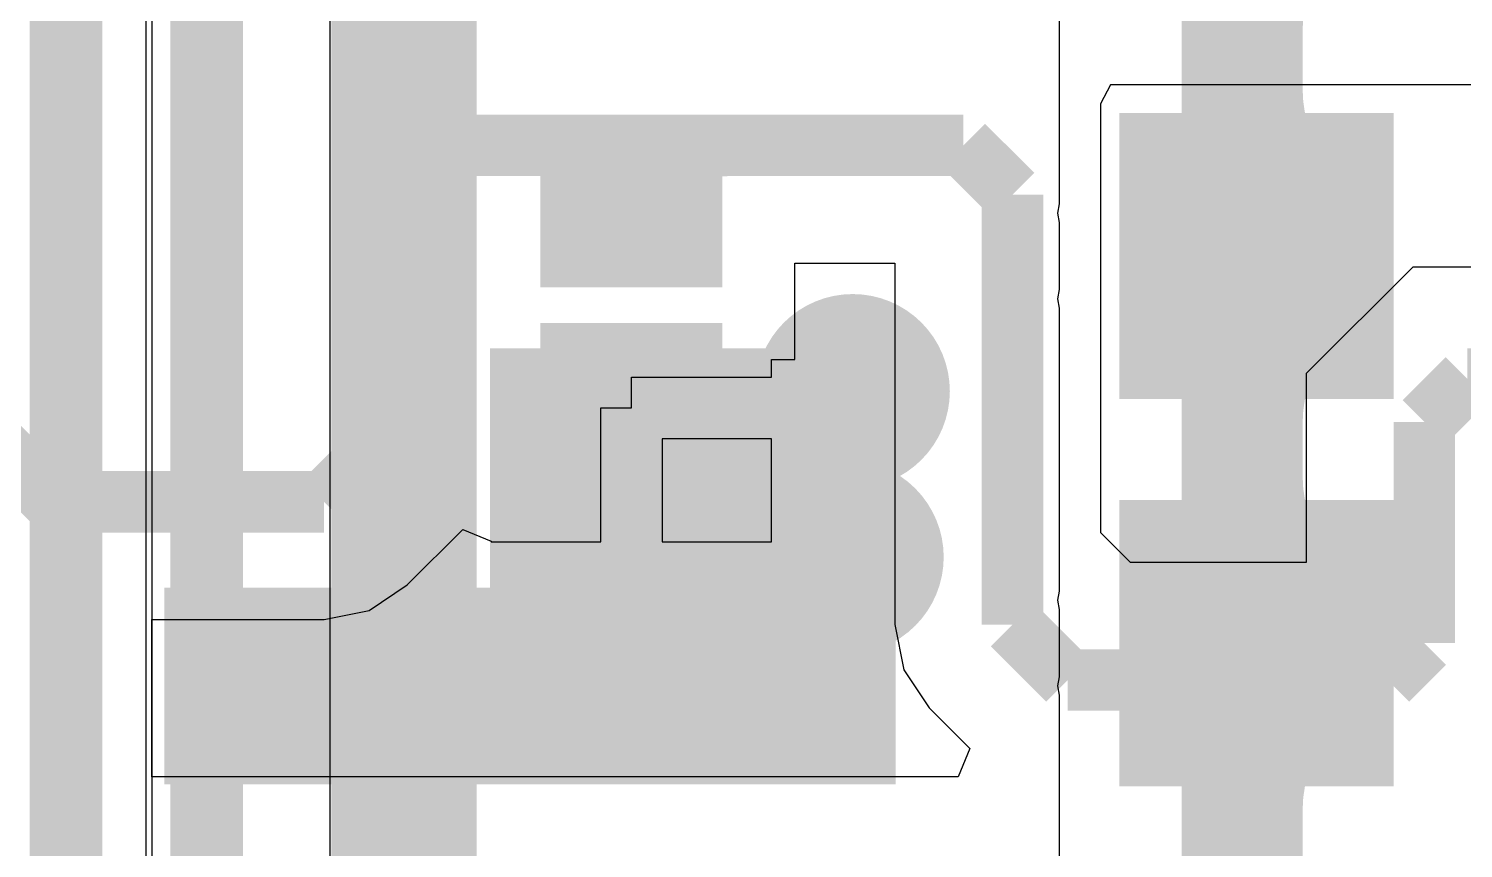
# Model space of a CAD drawing. Extents: x 56.2 to 141.8, y 48 to 96.4.
# Drawn here: x 84.3 to 90.23, y 81.73 to 85.12 of the extents above; entities that cross this region are included whole.
import ezdxf

# ---------------------------------------------------------------- set-up
doc = ezdxf.new("R2010")
doc.units = 0
doc.header["$MEASUREMENT"] = 0
for name, color, linetype in [('BOTTOMLAYER', 5, 'CONTINUOUS'), ('BOTTOMPASTE', 16, 'CONTINUOUS'), ('BOTTOMSOLDER', 6, 'CONTINUOUS'), ('MULTILAYER', 9, 'CONTINUOUS'), ('TOPLAYER', 1, 'CONTINUOUS'), ('TOPPASTE', 8, 'CONTINUOUS'), ('TOPSOLDER', 216, 'CONTINUOUS')]:
    doc.layers.add(name, color=color, linetype=linetype)

msp = doc.modelspace()

# ---------------------------------------------------------------- linework, layer by layer
at = {"layer": 'BOTTOMLAYER'}
for p, q in [((84.8106, 87.63), (84.8106, 71.8312)), ((88.772002, 84.883056), (88.729858, 84.804212)), ((92.273257, 84.883056), (88.772002, 84.883056)), ((88.729858, 84.804212), (88.729858, 83.03243)), ((87.4668, 83.747399), (87.4668, 84.146456)), ((87.4668, 84.146456), (87.880256, 84.146456)), ((87.880256, 84.146456), (87.880256, 82.651613)), ((89.582056, 83.691252), (90.021987, 84.131183)), ((90.021987, 84.131183), (91.801983, 84.131183)), ((87.370801, 83.674397), (87.370801, 83.747399)), ((87.370801, 83.747399), (87.4668, 83.747399)), ((86.7918, 83.547397), (86.7918, 83.674397)), ((86.7918, 83.674397), (87.370801, 83.674397)), ((89.582056, 82.909344), (89.582056, 83.691252)), ((86.6648, 82.993398), (86.6648, 83.547397)), ((86.6648, 83.547397), (86.7918, 83.547397)), ((87.370801, 83.420397), (86.9188, 83.420397)), ((86.9188, 83.420397), (86.9188, 82.993398)), ((87.370801, 82.993398), (87.370801, 83.420397)), ((85.865698, 82.815702), (86.095467, 83.04547)), ((86.095467, 83.04547), (86.212799, 82.99687)), ((88.729858, 83.03243), (88.852944, 82.909344)), ((86.212799, 82.99687), (86.212799, 82.993398)), ((86.212799, 82.993398), (86.6648, 82.993398)), ((86.9188, 82.993398), (87.370801, 82.993398)), ((88.852944, 82.909344), (89.582056, 82.909344)), ((85.707916, 82.710277), (85.865698, 82.815702)), ((85.5218, 82.673254), (85.707916, 82.710277)), ((84.8106, 82.022145), (84.8106, 82.673256)), ((84.8106, 82.673256), (85.521787, 82.673256)), ((85.521787, 82.673256), (85.5218, 82.673254)), ((87.880256, 82.651613), (87.880253, 82.6516)), ((87.880253, 82.6516), (87.917277, 82.465484)), ((87.917277, 82.465484), (88.022702, 82.307702)), ((88.022702, 82.307702), (88.190926, 82.139478)), ((88.190926, 82.139478), (88.142326, 82.022145)), ((88.142326, 82.022145), (84.8106, 82.022145))]:
    msp.add_line(p, q, dxfattribs=at)
at = {"layer": 'BOTTOMLAYER', "const_width": 0.254}
for points in [[(85.7758, 84.4296), (85.979, 84.6328)], [(85.979, 84.6328), (86.7918, 84.6328)], [(86.7918, 84.6328), (88.1634, 84.6328)], [(88.1634, 84.6328), (88.3666, 84.4296)], [(85.7758, 83.4136), (85.7758, 84.4296)], [(88.3666, 82.6516), (88.3666, 84.4296)], [(90.0684, 83.4898), (90.2462, 83.6676)], [(90.2462, 83.6676), (91.3384, 83.6676)], [(84.0994, 83.4644), (84.4042, 83.1596)], [(90.0684, 82.5754), (90.0684, 83.4898)], [(85.5218, 83.1596), (85.7758, 83.4136)], [(84.4042, 83.1596), (85.5218, 83.1596)], [(88.3666, 82.6516), (88.5952, 82.423)], [(89.916, 82.423), (90.0684, 82.5754)], [(88.5952, 82.423), (89.916, 82.423)]]:
    msp.add_lwpolyline(points, dxfattribs=at)
for points in [[(86.468974, 84.6328, -0.243806), (86.832994, 84.444081)], [(86.759524, 84.454675, -0.198912), (87.189559, 84.6328)], [(86.958917, 84.6328, -0.243806), (87.040568, 84.590471)]]:
    msp.add_lwpolyline(points, format="xyb", dxfattribs=at)
at = {"layer": 'BOTTOMLAYER'}
for points, const_width in [([(86.405474, 84.6328, 1), (86.532474, 84.6328, 1)], 0.127), ([(86.895417, 84.6328, 1), (87.022417, 84.6328, 1)], 0.127), ([(87.126059, 84.6328, 1), (87.253059, 84.6328, 1)], 0.127), ([(86.977068, 84.590471, 1), (87.104068, 84.590471, 1)], 0.127), ([(86.696024, 84.454675, 1), (86.823024, 84.454675, 1)], 0.127), ([(86.769494, 84.444081, 1), (86.896494, 84.444081, 1)], 0.127), ([(87.5562, 83.6168, 1), (87.8562, 83.6168, 1)], 0.299999), ([(87.5308, 82.931, 1), (87.8308, 82.931, 1)], 0.299999), ([(86.4386, 82.4738, 1), (86.7386, 82.4738, 1)], 0.299999), ([(87.1244, 82.4738, 1), (87.4244, 82.4738, 1)], 0.299999), ([(85.702, 82.4484, 1), (86.002, 82.4484, 1)], 0.299999)]:
    msp.add_lwpolyline(points, format="xyb", close=True, dxfattribs=dict(at, const_width=const_width))
for points in [[(86.466799, 84.697397), (86.466799, 84.097398), (87.116801, 84.697397), (87.116801, 84.097398)], [(86.466799, 83.847396), (86.466799, 83.247398), (87.116801, 83.847396), (87.116801, 83.247398)], [(86.2076, 81.9912), (87.884, 81.9912), (86.2076, 83.7946), (87.884, 83.7946)], [(84.8614, 81.9912), (87.884, 81.9912), (84.8614, 82.804), (87.884, 82.804)]]:
    msp.add_solid(points, dxfattribs=at)
at = {"layer": 'BOTTOMPASTE'}
for points in [[(86.466799, 84.697397), (86.466799, 84.097398), (87.116801, 84.697397), (87.116801, 84.097398)], [(86.466799, 83.847396), (86.466799, 83.247398), (87.116801, 83.847396), (87.116801, 83.247398)]]:
    msp.add_solid(points, dxfattribs=at)
at = {"layer": 'BOTTOMSOLDER', "const_width": 0.401599}
for points in [[(87.5054, 83.6168, 1), (87.907, 83.6168, 1)], [(87.48, 82.931, 1), (87.8816, 82.931, 1)], [(85.6512, 82.4484, 1), (86.0528, 82.4484, 1)], [(86.3878, 82.4738, 1), (86.7894, 82.4738, 1)], [(87.0736, 82.4738, 1), (87.4752, 82.4738, 1)]]:
    msp.add_lwpolyline(points, format="xyb", close=True, dxfattribs=at)
at = {"layer": 'BOTTOMSOLDER'}
for points in [[(86.415999, 84.748197), (86.415999, 84.046598), (87.167601, 84.748197), (87.167601, 84.046598)], [(86.415999, 83.898196), (86.415999, 83.196598), (87.167601, 83.898196), (87.167601, 83.196598)]]:
    msp.add_solid(points, dxfattribs=at)
at = {"layer": 'MULTILAYER', "const_width": 0.299999}
for points in [[(87.5562, 83.6168, 1), (87.8562, 83.6168, 1)], [(87.5308, 82.931, 1), (87.8308, 82.931, 1)], [(86.4386, 82.4738, 1), (86.7386, 82.4738, 1)], [(87.1244, 82.4738, 1), (87.4244, 82.4738, 1)], [(85.702, 82.4484, 1), (86.002, 82.4484, 1)]]:
    msp.add_lwpolyline(points, format="xyb", close=True, dxfattribs=at)
at = {"layer": 'TOPLAYER'}
for p, q in [((84.7852, 87.689578), (84.7852, 71.755)), ((88.559597, 86.641198), (88.559597, 84.961202)), ((85.546664, 77.962895), (85.546664, 86.590932)), ((88.559597, 84.961202), (88.559597, 84.390771)), ((88.559597, 84.390771), (88.55201, 84.352628)), ((88.55201, 84.352628), (88.559597, 84.314485)), ((88.559597, 84.314485), (88.559597, 84.036715)), ((88.559597, 84.036715), (88.55201, 83.998572)), ((88.55201, 83.998572), (88.559597, 83.960429)), ((88.559597, 83.960429), (88.559597, 83.335602)), ((88.559597, 83.335602), (88.559597, 82.790571)), ((88.559597, 82.790571), (88.55201, 82.752428)), ((88.55201, 82.752428), (88.559597, 82.714285)), ((88.559597, 82.714285), (88.559597, 82.436515)), ((88.559597, 82.436515), (88.55201, 82.398372)), ((88.55201, 82.398372), (88.559597, 82.360229)), ((88.559597, 82.360229), (88.559597, 81.735402)), ((88.559597, 81.735402), (88.559597, 81.536154))]:
    msp.add_line(p, q, dxfattribs=at)
for points, const_width in [([(85.036868, 77.751732), (85.036868, 86.590932)], 0.299999), ([(85.852, 85.3694), (86.9188, 86.4362)], 0.599999), ([(84.455, 77.4446), (84.455, 86.1314)], 0.299999), ([(89.315793, 80.9244), (89.315793, 85.852594)], 0.499999), ([(85.852, 78.2574), (85.852, 85.3694)], 0.599999)]:
    msp.add_lwpolyline(points, dxfattribs=dict(at, const_width=const_width))
at = {"layer": 'TOPLAYER', "const_width": 0.499999}
for points in [[(89.315793, 85.115179, -0.198912), (89.526626, 85.624172)], [(89.315793, 85.115179, -0.198912), (89.526626, 85.624172)], [(89.315793, 85.115179, -0.198912), (89.526626, 85.624172)], [(89.526626, 84.352628, -0.198912), (89.315793, 84.861621)], [(89.526626, 84.352628, -0.198912), (89.315793, 84.861621)], [(89.526626, 84.352628, -0.198912), (89.315793, 84.861621)], [(89.315793, 84.719658, -0.198912), (89.163764, 84.352628)], [(89.315793, 84.719658, -0.198912), (89.163764, 84.352628)], [(89.315793, 84.719658, -0.198912), (89.163764, 84.352628)], [(89.315793, 84.719658, -0.198912), (89.163764, 84.352628)], [(89.315793, 84.719658, -0.198912), (89.163764, 84.352628)], [(89.315793, 84.719658, -0.198912), (89.163764, 84.352628)], [(89.315793, 84.719658, -0.198912), (89.163764, 84.352628)], [(89.315793, 84.719658, -0.198912), (89.163764, 84.352628)], [(89.315793, 84.719658, -0.198912), (89.163764, 84.352628)], [(89.315793, 84.719658, -0.198912), (89.163764, 84.352628)], [(89.315793, 84.719658, -0.198912), (89.163764, 84.352628)], [(89.467822, 84.352628, -0.198912), (89.315793, 84.719658)], [(89.467822, 84.352628, -0.198912), (89.315793, 84.719658)], [(89.467822, 84.352628, -0.198912), (89.315793, 84.719658)], [(89.467822, 84.352628, -0.198912), (89.315793, 84.719658)], [(89.467822, 84.352628, -0.198912), (89.315793, 84.719658)], [(89.467822, 84.352628, -0.198912), (89.315793, 84.719658)], [(89.467822, 84.352628, -0.198912), (89.315793, 84.719658)], [(89.467822, 84.352628, -0.198912), (89.315793, 84.719658)], [(89.467822, 84.352628, -0.198912), (89.315793, 84.719658)], [(89.467822, 84.352628, -0.198912), (89.315793, 84.719658)], [(89.467822, 84.352628, -0.198912), (89.315793, 84.719658)], [(89.163764, 83.998572, -0.198912), (89.315793, 83.631542)], [(89.163764, 83.998572, -0.198912), (89.315793, 83.631542)], [(89.163764, 83.998572, -0.198912), (89.315793, 83.631542)], [(89.163764, 83.998572, -0.198912), (89.315793, 83.631542)], [(89.163764, 83.998572, -0.198912), (89.315793, 83.631542)], [(89.163764, 83.998572, -0.198912), (89.315793, 83.631542)], [(89.163764, 83.998572, -0.198912), (89.315793, 83.631542)], [(89.163764, 83.998572, -0.198912), (89.315793, 83.631542)], [(89.163764, 83.998572, -0.198912), (89.315793, 83.631542)], [(89.163764, 83.998572, -0.198912), (89.315793, 83.631542)], [(89.163764, 83.998572, -0.198912), (89.315793, 83.631542)], [(89.315793, 83.489579, -0.198912), (89.526626, 83.998572)], [(89.315793, 83.489579, -0.198912), (89.526626, 83.998572)], [(89.315793, 83.631542, -0.198912), (89.467822, 83.998572)], [(89.315793, 83.631542, -0.198912), (89.467822, 83.998572)], [(89.315793, 83.631542, -0.198912), (89.467822, 83.998572)], [(89.315793, 83.631542, -0.198912), (89.467822, 83.998572)], [(89.315793, 83.631542, -0.198912), (89.467822, 83.998572)], [(89.315793, 83.631542, -0.198912), (89.467822, 83.998572)], [(89.315793, 83.631542, -0.198912), (89.467822, 83.998572)], [(89.315793, 83.631542, -0.198912), (89.467822, 83.998572)], [(89.315793, 83.631542, -0.198912), (89.467822, 83.998572)], [(89.315793, 83.631542, -0.198912), (89.467822, 83.998572)], [(89.315793, 83.631542, -0.198912), (89.467822, 83.998572)], [(89.315793, 83.489579, -0.198912), (89.526626, 83.998572)], [(89.526626, 82.752428, -0.198912), (89.315793, 83.261421)], [(89.526626, 82.752428, -0.198912), (89.315793, 83.261421)], [(89.526626, 82.752428, -0.198912), (89.315793, 83.261421)], [(89.315793, 83.119458, -0.198912), (89.163764, 82.752428)], [(89.315793, 83.119458, -0.198912), (89.163764, 82.752428)], [(89.315793, 83.119458, -0.198912), (89.163764, 82.752428)], [(89.315793, 83.119458, -0.198912), (89.163764, 82.752428)], [(89.315793, 83.119458, -0.198912), (89.163764, 82.752428)], [(89.315793, 83.119458, -0.198912), (89.163764, 82.752428)], [(89.315793, 83.119458, -0.198912), (89.163764, 82.752428)], [(89.315793, 83.119458, -0.198912), (89.163764, 82.752428)], [(89.315793, 83.119458, -0.198912), (89.163764, 82.752428)], [(89.315793, 83.119458, -0.198912), (89.163764, 82.752428)], [(89.315793, 83.119458, -0.198912), (89.163764, 82.752428)], [(89.467822, 82.752428, -0.198912), (89.315793, 83.119458)], [(89.467822, 82.752428, -0.198912), (89.315793, 83.119458)], [(89.467822, 82.752428, -0.198912), (89.315793, 83.119458)], [(89.467822, 82.752428, -0.198912), (89.315793, 83.119458)], [(89.467822, 82.752428, -0.198912), (89.315793, 83.119458)], [(89.467822, 82.752428, -0.198912), (89.315793, 83.119458)], [(89.467822, 82.752428, -0.198912), (89.315793, 83.119458)], [(89.467822, 82.752428, -0.198912), (89.315793, 83.119458)], [(89.467822, 82.752428, -0.198912), (89.315793, 83.119458)], [(89.467822, 82.752428, -0.198912), (89.315793, 83.119458)], [(89.467822, 82.752428, -0.198912), (89.315793, 83.119458)], [(89.163764, 82.398372, -0.198912), (89.315793, 82.031342)], [(89.163764, 82.398372, -0.198912), (89.315793, 82.031342)], [(89.163764, 82.398372, -0.198912), (89.315793, 82.031342)], [(89.163764, 82.398372, -0.198912), (89.315793, 82.031342)], [(89.163764, 82.398372, -0.198912), (89.315793, 82.031342)], [(89.163764, 82.398372, -0.198912), (89.315793, 82.031342)], [(89.163764, 82.398372, -0.198912), (89.315793, 82.031342)], [(89.163764, 82.398372, -0.198912), (89.315793, 82.031342)], [(89.163764, 82.398372, -0.198912), (89.315793, 82.031342)], [(89.163764, 82.398372, -0.198912), (89.315793, 82.031342)], [(89.163764, 82.398372, -0.198912), (89.315793, 82.031342)], [(89.315793, 81.889379, -0.198912), (89.526626, 82.398372)], [(89.315793, 81.889379, -0.198912), (89.526626, 82.398372)], [(89.315793, 82.031342, -0.198912), (89.467822, 82.398372)], [(89.315793, 82.031342, -0.198912), (89.467822, 82.398372)], [(89.315793, 82.031342, -0.198912), (89.467822, 82.398372)], [(89.315793, 82.031342, -0.198912), (89.467822, 82.398372)], [(89.315793, 82.031342, -0.198912), (89.467822, 82.398372)], [(89.315793, 82.031342, -0.198912), (89.467822, 82.398372)], [(89.315793, 82.031342, -0.198912), (89.467822, 82.398372)], [(89.315793, 82.031342, -0.198912), (89.467822, 82.398372)], [(89.315793, 82.031342, -0.198912), (89.467822, 82.398372)], [(89.315793, 82.031342, -0.198912), (89.467822, 82.398372)], [(89.315793, 82.031342, -0.198912), (89.467822, 82.398372)], [(89.315793, 81.889379, -0.198912), (89.526626, 82.398372)], [(89.526626, 81.101428, -0.198912), (89.315793, 81.610421)], [(89.526626, 81.101428, -0.198912), (89.315793, 81.610421)], [(89.526626, 81.101428, -0.198912), (89.315793, 81.610421)]]:
    msp.add_lwpolyline(points, format="xyb", dxfattribs=at)
at = {"layer": 'TOPLAYER'}
for points, const_width in [([(89.190794, 85.115179, 1), (89.440791, 85.115179, 1)], 0.249999), ([(89.190794, 85.115179, 1), (89.440791, 85.115179, 1)], 0.249999), ([(89.190794, 85.115179, 1), (89.440791, 85.115179, 1)], 0.249999), ([(89.190794, 84.861621, 1), (89.440791, 84.861621, 1)], 0.249999), ([(89.190794, 84.861621, 1), (89.440791, 84.861621, 1)], 0.249999), ([(89.190794, 84.861621, 1), (89.440791, 84.861621, 1)], 0.249999), ([(89.190794, 84.719658, 1), (89.440791, 84.719658, 1)], 0.249999), ([(89.190794, 84.719658, 1), (89.440791, 84.719658, 1)], 0.249999), ([(89.190794, 84.719658, 1), (89.440791, 84.719658, 1)], 0.249999), ([(89.190794, 84.719658, 1), (89.440791, 84.719658, 1)], 0.249999), ([(89.190794, 84.719658, 1), (89.440791, 84.719658, 1)], 0.249999), ([(89.190794, 84.719658, 1), (89.440791, 84.719658, 1)], 0.249999), ([(89.190794, 84.719658, 1), (89.440791, 84.719658, 1)], 0.249999), ([(89.190794, 84.719658, 1), (89.440791, 84.719658, 1)], 0.249999), ([(89.190794, 84.719658, 1), (89.440791, 84.719658, 1)], 0.249999), ([(89.190794, 84.719658, 1), (89.440791, 84.719658, 1)], 0.249999), ([(89.190794, 84.719658, 1), (89.440791, 84.719658, 1)], 0.249999), ([(89.190794, 84.719658, 1), (89.440791, 84.719658, 1)], 0.249999), ([(89.190794, 84.719658, 1), (89.440791, 84.719658, 1)], 0.249999), ([(89.190794, 84.719658, 1), (89.440791, 84.719658, 1)], 0.249999), ([(89.190794, 84.719658, 1), (89.440791, 84.719658, 1)], 0.249999), ([(89.190794, 84.719658, 1), (89.440791, 84.719658, 1)], 0.249999), ([(89.190794, 84.719658, 1), (89.440791, 84.719658, 1)], 0.249999), ([(89.190794, 84.719658, 1), (89.440791, 84.719658, 1)], 0.249999), ([(89.190794, 84.719658, 1), (89.440791, 84.719658, 1)], 0.249999), ([(89.190794, 84.719658, 1), (89.440791, 84.719658, 1)], 0.249999), ([(89.190794, 84.719658, 1), (89.440791, 84.719658, 1)], 0.249999), ([(89.190794, 84.719658, 1), (89.440791, 84.719658, 1)], 0.249999), ([(89.038765, 84.352628, 1), (89.288762, 84.352628, 1)], 0.249999), ([(89.038765, 84.352628, 1), (89.288762, 84.352628, 1)], 0.249999), ([(89.038765, 84.352628, 1), (89.288762, 84.352628, 1)], 0.249999), ([(89.038765, 84.352628, 1), (89.288762, 84.352628, 1)], 0.249999), ([(89.038765, 84.352628, 1), (89.288762, 84.352628, 1)], 0.249999), ([(89.038765, 84.352628, 1), (89.288762, 84.352628, 1)], 0.249999), ([(89.038765, 84.352628, 1), (89.288762, 84.352628, 1)], 0.249999), ([(89.038765, 84.352628, 1), (89.288762, 84.352628, 1)], 0.249999), ([(89.038765, 84.352628, 1), (89.288762, 84.352628, 1)], 0.249999), ([(89.038765, 84.352628, 1), (89.288762, 84.352628, 1)], 0.249999), ([(89.038765, 84.352628, 1), (89.288762, 84.352628, 1)], 0.249999), ([(89.342824, 84.352628, 1), (89.592821, 84.352628, 1)], 0.249999), ([(89.342824, 84.352628, 1), (89.592821, 84.352628, 1)], 0.249999), ([(89.342824, 84.352628, 1), (89.592821, 84.352628, 1)], 0.249999), ([(89.342824, 84.352628, 1), (89.592821, 84.352628, 1)], 0.249999), ([(89.342824, 84.352628, 1), (89.592821, 84.352628, 1)], 0.249999), ([(89.342824, 84.352628, 1), (89.592821, 84.352628, 1)], 0.249999), ([(89.342824, 84.352628, 1), (89.592821, 84.352628, 1)], 0.249999), ([(89.342824, 84.352628, 1), (89.592821, 84.352628, 1)], 0.249999), ([(89.342824, 84.352628, 1), (89.592821, 84.352628, 1)], 0.249999), ([(89.342824, 84.352628, 1), (89.592821, 84.352628, 1)], 0.249999), ([(89.342824, 84.352628, 1), (89.592821, 84.352628, 1)], 0.249999), ([(89.401627, 84.352628, 1), (89.651624, 84.352628, 1)], 0.249999), ([(89.401627, 84.352628, 1), (89.651624, 84.352628, 1)], 0.249999), ([(89.401627, 84.352628, 1), (89.651624, 84.352628, 1)], 0.249999), ([(89.038765, 83.998572, 1), (89.288762, 83.998572, 1)], 0.249999), ([(89.038765, 83.998572, 1), (89.288762, 83.998572, 1)], 0.249999), ([(89.038765, 83.998572, 1), (89.288762, 83.998572, 1)], 0.249999), ([(89.038765, 83.998572, 1), (89.288762, 83.998572, 1)], 0.249999), ([(89.038765, 83.998572, 1), (89.288762, 83.998572, 1)], 0.249999), ([(89.038765, 83.998572, 1), (89.288762, 83.998572, 1)], 0.249999), ([(89.038765, 83.998572, 1), (89.288762, 83.998572, 1)], 0.249999), ([(89.038765, 83.998572, 1), (89.288762, 83.998572, 1)], 0.249999), ([(89.038765, 83.998572, 1), (89.288762, 83.998572, 1)], 0.249999), ([(89.038765, 83.998572, 1), (89.288762, 83.998572, 1)], 0.249999), ([(89.038765, 83.998572, 1), (89.288762, 83.998572, 1)], 0.249999), ([(89.342824, 83.998572, 1), (89.592821, 83.998572, 1)], 0.249999), ([(89.342824, 83.998572, 1), (89.592821, 83.998572, 1)], 0.249999), ([(89.342824, 83.998572, 1), (89.592821, 83.998572, 1)], 0.249999), ([(89.342824, 83.998572, 1), (89.592821, 83.998572, 1)], 0.249999), ([(89.342824, 83.998572, 1), (89.592821, 83.998572, 1)], 0.249999), ([(89.342824, 83.998572, 1), (89.592821, 83.998572, 1)], 0.249999), ([(89.342824, 83.998572, 1), (89.592821, 83.998572, 1)], 0.249999), ([(89.342824, 83.998572, 1), (89.592821, 83.998572, 1)], 0.249999), ([(89.342824, 83.998572, 1), (89.592821, 83.998572, 1)], 0.249999), ([(89.342824, 83.998572, 1), (89.592821, 83.998572, 1)], 0.249999), ([(89.342824, 83.998572, 1), (89.592821, 83.998572, 1)], 0.249999), ([(89.401627, 83.998572, 1), (89.651624, 83.998572, 1)], 0.249999), ([(89.401627, 83.998572, 1), (89.651624, 83.998572, 1)], 0.249999), ([(89.401627, 83.998572, 1), (89.651624, 83.998572, 1)], 0.249999), ([(87.5562, 83.6168, 1), (87.8562, 83.6168, 1)], 0.299999), ([(89.190794, 83.631542, 1), (89.440791, 83.631542, 1)], 0.249999), ([(89.190794, 83.631542, 1), (89.440791, 83.631542, 1)], 0.249999), ([(89.190794, 83.631542, 1), (89.440791, 83.631542, 1)], 0.249999), ([(89.190794, 83.631542, 1), (89.440791, 83.631542, 1)], 0.249999), ([(89.190794, 83.631542, 1), (89.440791, 83.631542, 1)], 0.249999), ([(89.190794, 83.631542, 1), (89.440791, 83.631542, 1)], 0.249999), ([(89.190794, 83.631542, 1), (89.440791, 83.631542, 1)], 0.249999), ([(89.190794, 83.631542, 1), (89.440791, 83.631542, 1)], 0.249999), ([(89.190794, 83.631542, 1), (89.440791, 83.631542, 1)], 0.249999), ([(89.190794, 83.631542, 1), (89.440791, 83.631542, 1)], 0.249999), ([(89.190794, 83.631542, 1), (89.440791, 83.631542, 1)], 0.249999), ([(89.190794, 83.631542, 1), (89.440791, 83.631542, 1)], 0.249999), ([(89.190794, 83.631542, 1), (89.440791, 83.631542, 1)], 0.249999), ([(89.190794, 83.631542, 1), (89.440791, 83.631542, 1)], 0.249999), ([(89.190794, 83.631542, 1), (89.440791, 83.631542, 1)], 0.249999), ([(89.190794, 83.631542, 1), (89.440791, 83.631542, 1)], 0.249999), ([(89.190794, 83.631542, 1), (89.440791, 83.631542, 1)], 0.249999), ([(89.190794, 83.631542, 1), (89.440791, 83.631542, 1)], 0.249999), ([(89.190794, 83.631542, 1), (89.440791, 83.631542, 1)], 0.249999), ([(89.190794, 83.631542, 1), (89.440791, 83.631542, 1)], 0.249999), ([(89.190794, 83.631542, 1), (89.440791, 83.631542, 1)], 0.249999), ([(89.190794, 83.631542, 1), (89.440791, 83.631542, 1)], 0.249999), ([(89.190794, 83.489579, 1), (89.440791, 83.489579, 1)], 0.249999), ([(89.190794, 83.489579, 1), (89.440791, 83.489579, 1)], 0.249999), ([(89.190794, 83.489579, 1), (89.440791, 83.489579, 1)], 0.249999), ([(89.190794, 83.261421, 1), (89.440791, 83.261421, 1)], 0.249999), ([(89.190794, 83.261421, 1), (89.440791, 83.261421, 1)], 0.249999), ([(89.190794, 83.261421, 1), (89.440791, 83.261421, 1)], 0.249999), ([(89.190794, 83.119458, 1), (89.440791, 83.119458, 1)], 0.249999), ([(89.190794, 83.119458, 1), (89.440791, 83.119458, 1)], 0.249999), ([(89.190794, 83.119458, 1), (89.440791, 83.119458, 1)], 0.249999), ([(89.190794, 83.119458, 1), (89.440791, 83.119458, 1)], 0.249999), ([(89.190794, 83.119458, 1), (89.440791, 83.119458, 1)], 0.249999), ([(89.190794, 83.119458, 1), (89.440791, 83.119458, 1)], 0.249999), ([(89.190794, 83.119458, 1), (89.440791, 83.119458, 1)], 0.249999), ([(89.190794, 83.119458, 1), (89.440791, 83.119458, 1)], 0.249999), ([(89.190794, 83.119458, 1), (89.440791, 83.119458, 1)], 0.249999), ([(89.190794, 83.119458, 1), (89.440791, 83.119458, 1)], 0.249999), ([(89.190794, 83.119458, 1), (89.440791, 83.119458, 1)], 0.249999), ([(89.190794, 83.119458, 1), (89.440791, 83.119458, 1)], 0.249999), ([(89.190794, 83.119458, 1), (89.440791, 83.119458, 1)], 0.249999), ([(89.190794, 83.119458, 1), (89.440791, 83.119458, 1)], 0.249999), ([(89.190794, 83.119458, 1), (89.440791, 83.119458, 1)], 0.249999), ([(89.190794, 83.119458, 1), (89.440791, 83.119458, 1)], 0.249999), ([(89.190794, 83.119458, 1), (89.440791, 83.119458, 1)], 0.249999), ([(89.190794, 83.119458, 1), (89.440791, 83.119458, 1)], 0.249999), ([(89.190794, 83.119458, 1), (89.440791, 83.119458, 1)], 0.249999), ([(89.190794, 83.119458, 1), (89.440791, 83.119458, 1)], 0.249999), ([(89.190794, 83.119458, 1), (89.440791, 83.119458, 1)], 0.249999), ([(89.190794, 83.119458, 1), (89.440791, 83.119458, 1)], 0.249999), ([(87.5308, 82.931, 1), (87.8308, 82.931, 1)], 0.299999), ([(89.038765, 82.752428, 1), (89.288762, 82.752428, 1)], 0.249999), ([(89.038765, 82.752428, 1), (89.288762, 82.752428, 1)], 0.249999), ([(89.038765, 82.752428, 1), (89.288762, 82.752428, 1)], 0.249999), ([(89.038765, 82.752428, 1), (89.288762, 82.752428, 1)], 0.249999), ([(89.038765, 82.752428, 1), (89.288762, 82.752428, 1)], 0.249999), ([(89.038765, 82.752428, 1), (89.288762, 82.752428, 1)], 0.249999), ([(89.038765, 82.752428, 1), (89.288762, 82.752428, 1)], 0.249999), ([(89.038765, 82.752428, 1), (89.288762, 82.752428, 1)], 0.249999), ([(89.038765, 82.752428, 1), (89.288762, 82.752428, 1)], 0.249999), ([(89.038765, 82.752428, 1), (89.288762, 82.752428, 1)], 0.249999), ([(89.038765, 82.752428, 1), (89.288762, 82.752428, 1)], 0.249999), ([(89.342824, 82.752428, 1), (89.592821, 82.752428, 1)], 0.249999), ([(89.342824, 82.752428, 1), (89.592821, 82.752428, 1)], 0.249999), ([(89.342824, 82.752428, 1), (89.592821, 82.752428, 1)], 0.249999), ([(89.342824, 82.752428, 1), (89.592821, 82.752428, 1)], 0.249999), ([(89.342824, 82.752428, 1), (89.592821, 82.752428, 1)], 0.249999), ([(89.342824, 82.752428, 1), (89.592821, 82.752428, 1)], 0.249999), ([(89.342824, 82.752428, 1), (89.592821, 82.752428, 1)], 0.249999), ([(89.342824, 82.752428, 1), (89.592821, 82.752428, 1)], 0.249999), ([(89.342824, 82.752428, 1), (89.592821, 82.752428, 1)], 0.249999), ([(89.342824, 82.752428, 1), (89.592821, 82.752428, 1)], 0.249999), ([(89.342824, 82.752428, 1), (89.592821, 82.752428, 1)], 0.249999), ([(89.401627, 82.752428, 1), (89.651624, 82.752428, 1)], 0.249999), ([(89.401627, 82.752428, 1), (89.651624, 82.752428, 1)], 0.249999), ([(89.401627, 82.752428, 1), (89.651624, 82.752428, 1)], 0.249999), ([(86.4386, 82.4738, 1), (86.7386, 82.4738, 1)], 0.299999), ([(87.1244, 82.4738, 1), (87.4244, 82.4738, 1)], 0.299999), ([(85.702, 82.4484, 1), (86.002, 82.4484, 1)], 0.299999), ([(89.038765, 82.398372, 1), (89.288762, 82.398372, 1)], 0.249999), ([(89.038765, 82.398372, 1), (89.288762, 82.398372, 1)], 0.249999), ([(89.038765, 82.398372, 1), (89.288762, 82.398372, 1)], 0.249999), ([(89.038765, 82.398372, 1), (89.288762, 82.398372, 1)], 0.249999), ([(89.038765, 82.398372, 1), (89.288762, 82.398372, 1)], 0.249999), ([(89.038765, 82.398372, 1), (89.288762, 82.398372, 1)], 0.249999), ([(89.038765, 82.398372, 1), (89.288762, 82.398372, 1)], 0.249999), ([(89.038765, 82.398372, 1), (89.288762, 82.398372, 1)], 0.249999), ([(89.038765, 82.398372, 1), (89.288762, 82.398372, 1)], 0.249999), ([(89.038765, 82.398372, 1), (89.288762, 82.398372, 1)], 0.249999), ([(89.038765, 82.398372, 1), (89.288762, 82.398372, 1)], 0.249999), ([(89.342824, 82.398372, 1), (89.592821, 82.398372, 1)], 0.249999), ([(89.342824, 82.398372, 1), (89.592821, 82.398372, 1)], 0.249999), ([(89.342824, 82.398372, 1), (89.592821, 82.398372, 1)], 0.249999), ([(89.342824, 82.398372, 1), (89.592821, 82.398372, 1)], 0.249999), ([(89.342824, 82.398372, 1), (89.592821, 82.398372, 1)], 0.249999), ([(89.342824, 82.398372, 1), (89.592821, 82.398372, 1)], 0.249999), ([(89.342824, 82.398372, 1), (89.592821, 82.398372, 1)], 0.249999), ([(89.342824, 82.398372, 1), (89.592821, 82.398372, 1)], 0.249999), ([(89.342824, 82.398372, 1), (89.592821, 82.398372, 1)], 0.249999), ([(89.342824, 82.398372, 1), (89.592821, 82.398372, 1)], 0.249999), ([(89.342824, 82.398372, 1), (89.592821, 82.398372, 1)], 0.249999), ([(89.401627, 82.398372, 1), (89.651624, 82.398372, 1)], 0.249999), ([(89.401627, 82.398372, 1), (89.651624, 82.398372, 1)], 0.249999), ([(89.401627, 82.398372, 1), (89.651624, 82.398372, 1)], 0.249999), ([(89.190794, 82.031342, 1), (89.440791, 82.031342, 1)], 0.249999), ([(89.190794, 82.031342, 1), (89.440791, 82.031342, 1)], 0.249999), ([(89.190794, 82.031342, 1), (89.440791, 82.031342, 1)], 0.249999), ([(89.190794, 82.031342, 1), (89.440791, 82.031342, 1)], 0.249999), ([(89.190794, 82.031342, 1), (89.440791, 82.031342, 1)], 0.249999), ([(89.190794, 82.031342, 1), (89.440791, 82.031342, 1)], 0.249999), ([(89.190794, 82.031342, 1), (89.440791, 82.031342, 1)], 0.249999), ([(89.190794, 82.031342, 1), (89.440791, 82.031342, 1)], 0.249999), ([(89.190794, 82.031342, 1), (89.440791, 82.031342, 1)], 0.249999), ([(89.190794, 82.031342, 1), (89.440791, 82.031342, 1)], 0.249999), ([(89.190794, 82.031342, 1), (89.440791, 82.031342, 1)], 0.249999), ([(89.190794, 82.031342, 1), (89.440791, 82.031342, 1)], 0.249999), ([(89.190794, 82.031342, 1), (89.440791, 82.031342, 1)], 0.249999), ([(89.190794, 82.031342, 1), (89.440791, 82.031342, 1)], 0.249999), ([(89.190794, 82.031342, 1), (89.440791, 82.031342, 1)], 0.249999), ([(89.190794, 82.031342, 1), (89.440791, 82.031342, 1)], 0.249999), ([(89.190794, 82.031342, 1), (89.440791, 82.031342, 1)], 0.249999), ([(89.190794, 82.031342, 1), (89.440791, 82.031342, 1)], 0.249999), ([(89.190794, 82.031342, 1), (89.440791, 82.031342, 1)], 0.249999), ([(89.190794, 82.031342, 1), (89.440791, 82.031342, 1)], 0.249999), ([(89.190794, 82.031342, 1), (89.440791, 82.031342, 1)], 0.249999), ([(89.190794, 82.031342, 1), (89.440791, 82.031342, 1)], 0.249999), ([(89.190794, 81.889379, 1), (89.440791, 81.889379, 1)], 0.249999), ([(89.190794, 81.889379, 1), (89.440791, 81.889379, 1)], 0.249999), ([(89.190794, 81.889379, 1), (89.440791, 81.889379, 1)], 0.249999), ([(89.190794, 81.610421, 1), (89.440791, 81.610421, 1)], 0.249999), ([(89.190794, 81.610421, 1), (89.440791, 81.610421, 1)], 0.249999), ([(89.190794, 81.610421, 1), (89.440791, 81.610421, 1)], 0.249999)]:
    msp.add_lwpolyline(points, format="xyb", close=True, dxfattribs=dict(at, const_width=const_width))
for points in [[(89.839597, 84.665599), (88.909596, 84.665599), (89.839597, 83.685601), (88.909596, 83.685601)], [(89.839597, 83.065399), (88.909596, 83.065399), (89.839597, 82.085401), (88.909596, 82.085401)]]:
    msp.add_solid(points, dxfattribs=at)
at = {"layer": 'TOPPASTE'}
for points in [[(89.839597, 84.665599), (88.909596, 84.665599), (89.839597, 83.685601), (88.909596, 83.685601)], [(89.839597, 83.065399), (88.909596, 83.065399), (89.839597, 82.085401), (88.909596, 82.085401)]]:
    msp.add_solid(points, dxfattribs=at)
at = {"layer": 'TOPSOLDER', "const_width": 0.401599}
for points in [[(87.5054, 83.6168, 1), (87.907, 83.6168, 1)], [(87.48, 82.931, 1), (87.8816, 82.931, 1)], [(85.6512, 82.4484, 1), (86.0528, 82.4484, 1)], [(86.3878, 82.4738, 1), (86.7894, 82.4738, 1)], [(87.0736, 82.4738, 1), (87.4752, 82.4738, 1)]]:
    msp.add_lwpolyline(points, format="xyb", close=True, dxfattribs=at)
at = {"layer": 'TOPSOLDER'}
for points in [[(89.941197, 84.767199), (88.807996, 84.767199), (89.941197, 83.584001), (88.807996, 83.584001)], [(89.941197, 83.166999), (88.807996, 83.166999), (89.941197, 81.983801), (88.807996, 81.983801)]]:
    msp.add_solid(points, dxfattribs=at)

doc.saveas('drawing.dxf')
